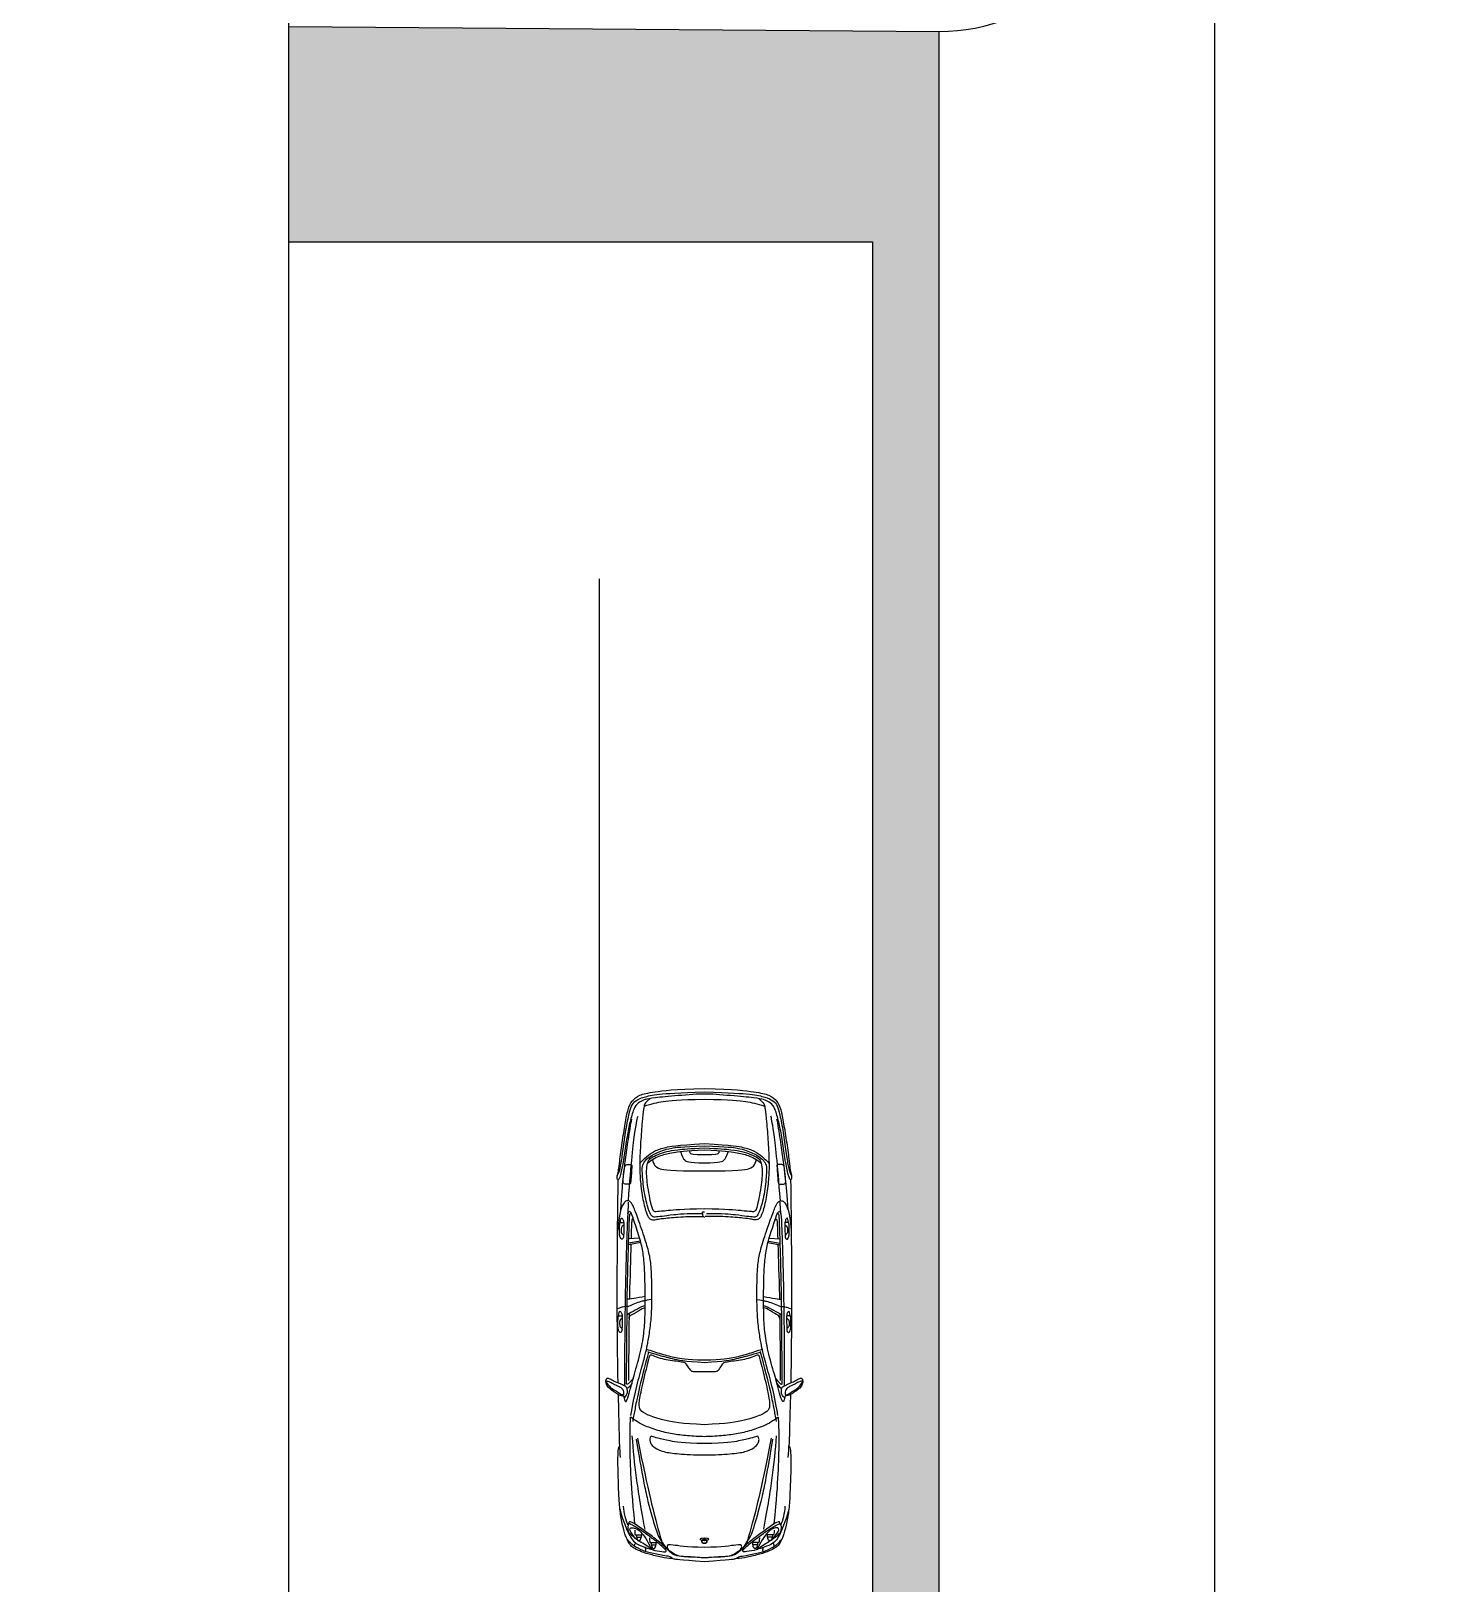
# Model space of a CAD drawing. Header units: metres. Extents: x 1203 to 2640, y 535 to 1122.
# Drawn here: x 1230.33 to 1245.88, y 569.27 to 586.51 of the extents above; entities that cross this region are included whole.
import ezdxf

# ---------------------------------------------------------------- set-up
doc = ezdxf.new("R2010")
doc.units = ezdxf.units.M
doc.layers.add('car', color=253, linetype='Continuous')
doc.layers.add('line work', color=7, linetype='Continuous')
picture_1 = doc.add_image_def('image1.png', size_in_pixel=(941, 730))

msp = doc.modelspace()

# ---------------------------------------------------------------- hatches: boundary and pattern name
at = {"layer": 'line work', "lineweight": -3, "true_color": 0x90e203}
h = msp.add_hatch(color=62, dxfattribs=at)
h.dxf.hatch_style = 1
h.paths.add_polyline_path([(1240.409, 586.503), (1233.193, 586.555), (1233.193, 586.449), (1233.193, 584.167), (1239.675, 584.167), (1239.675, 563.659), (1240.409, 563.659)])

# ---------------------------------------------------------------- linework, layer by layer
at = {"layer": 'car'}
for points in [[(1237.097, 573.077), (1236.965, 573.056)], [(1237.101, 573.063), (1236.965, 573.035)], [(1237.088, 573.111), (1236.967, 573.103)], [(1238.513, 573.063), (1238.649, 573.035)], [(1238.517, 573.077), (1238.649, 573.056)], [(1238.527, 573.111), (1238.647, 573.103)], [(1236.971, 572.273), (1236.949, 572.26)], [(1238.643, 572.273), (1238.665, 572.26)], [(1237.001, 571.497), (1236.975, 571.462), (1236.96, 571.451), (1236.947, 571.447)], [(1238.613, 571.497), (1238.639, 571.462), (1238.654, 571.451), (1238.667, 571.447)]]:
    msp.add_lwpolyline(points, dxfattribs=at)
for points, knots in [([(1236.844, 573.762), (1236.846, 573.76), (1236.848, 573.759), (1236.85, 573.759), (1236.848, 573.627), (1236.837, 572.773), (1236.841, 571.911), (1236.847, 571.589), (1236.849, 571.503), (1236.844, 571.506), (1236.821, 571.516), (1236.778, 571.54), (1236.734, 571.562), (1236.72, 571.554), (1236.711, 571.52), (1236.721, 571.48), (1236.756, 571.436), (1236.816, 571.396), (1236.838, 571.383), (1236.85, 571.377), (1236.852, 571.375), (1236.854, 571.324), (1236.859, 571.131), (1236.864, 570.921), (1236.865, 570.855), (1236.868, 570.806), (1236.852, 570.792), (1236.842, 570.672), (1236.858, 570.242), (1236.868, 570.084), (1236.899, 569.921), (1236.929, 569.807), (1236.944, 569.779), (1236.95, 569.771), (1236.955, 569.751), (1236.981, 569.705), (1237.016, 569.674), (1237.083, 569.639), (1237.183, 569.603), (1237.339, 569.568), (1237.407, 569.551), (1237.455, 569.557), (1237.459, 569.554), (1237.472, 569.548), (1237.514, 569.54), (1237.807, 569.518), (1238.1, 569.54), (1238.142, 569.548), (1238.156, 569.554), (1238.159, 569.557), (1238.207, 569.551), (1238.275, 569.568), (1238.431, 569.603), (1238.531, 569.639), (1238.598, 569.674), (1238.633, 569.705), (1238.659, 569.751), (1238.665, 569.771), (1238.67, 569.779), (1238.685, 569.807), (1238.715, 569.921), (1238.746, 570.084), (1238.756, 570.242), (1238.772, 570.672), (1238.762, 570.792), (1238.746, 570.806), (1238.749, 570.855), (1238.75, 570.921), (1238.755, 571.131), (1238.761, 571.324), (1238.762, 571.375), (1238.765, 571.377), (1238.776, 571.383), (1238.798, 571.396), (1238.858, 571.436), (1238.893, 571.48), (1238.903, 571.52), (1238.894, 571.554), (1238.88, 571.562), (1238.836, 571.54), (1238.793, 571.516), (1238.771, 571.506), (1238.765, 571.503), (1238.767, 571.589), (1238.773, 571.911), (1238.777, 572.773), (1238.766, 573.627), (1238.764, 573.759), (1238.766, 573.759), (1238.768, 573.76), (1238.77, 573.762), (1238.777, 573.779), (1238.775, 573.817), (1238.757, 573.861), (1238.751, 573.948), (1238.722, 574.168), (1238.685, 574.389), (1238.658, 574.547), (1238.614, 574.636), (1238.535, 574.702), (1238.388, 574.731), (1238.148, 574.764), (1237.807, 574.77), (1237.466, 574.764), (1237.226, 574.731), (1237.079, 574.702), (1237, 574.636), (1236.957, 574.547), (1236.93, 574.389), (1236.893, 574.168), (1236.863, 573.948), (1236.857, 573.861), (1236.84, 573.817), (1236.837, 573.779), (1236.844, 573.762)], [9.811373, 9.811373, 9.811373, 9.811373, 10.30411, 10.30411, 10.30411, 11.197316, 12.197316, 12.644155, 12.644155, 12.644155, 12.969408, 13.969408, 14.969408, 15.969408, 16.969408, 17.969408, 18.969408, 19.969408, 20.969408, 21.294549, 21.294549, 21.294549, 21.606904, 22.606904, 23.220672, 23.220672, 23.220672, 24.159635, 25.159635, 26.159635, 27.159635, 28.159635, 28.738873, 28.738873, 28.738873, 29.738873, 30.738873, 31.738873, 32.738873, 33.738873, 34.738873, 34.738873, 34.738873, 35.285563, 36.285563, 36.285563, 36.285563, 37.285563, 37.832254, 37.832254, 37.832254, 38.832254, 39.832254, 40.832254, 41.832254, 42.832254, 43.832254, 43.832254, 43.832254, 44.411492, 45.411492, 46.411492, 47.411492, 48.411492, 49.350455, 49.350455, 49.350455, 49.964223, 50.964223, 51.276578, 51.276578, 51.276578, 51.601719, 52.601719, 53.601719, 54.601719, 55.601719, 56.601719, 57.601719, 58.601719, 59.601719, 59.926972, 59.926972, 59.926972, 60.373811, 61.373811, 62.267016, 62.267016, 62.267016, 62.759754, 62.759754, 62.759754, 63.571127, 64.571127, 65.571127, 66.571127, 67.571127, 68.571127, 69.571127, 70.571127, 71.571127, 72.571127, 72.571127, 72.571127, 73.571127, 74.571127, 75.571127, 76.571127, 77.571127, 78.571127, 79.571127, 80.571127, 81.571127, 82.382499, 82.382499, 82.382499, 82.382499]), ([(1236.84, 573.806), (1236.86, 573.842), (1236.877, 573.9), (1236.902, 574.061), (1236.929, 574.287), (1236.972, 574.494), (1236.994, 574.582), (1237.04, 574.638), (1237.128, 574.677), (1237.27, 574.708), (1237.516, 574.725), (1237.807, 574.734), (1238.098, 574.725), (1238.344, 574.708), (1238.486, 574.677), (1238.575, 574.638), (1238.62, 574.582), (1238.642, 574.494), (1238.685, 574.287), (1238.712, 574.061), (1238.738, 573.9), (1238.754, 573.842), (1238.774, 573.806)], [0, 0, 0, 0, 1, 2, 3, 4, 5, 6, 7, 8, 9, 9, 9, 10, 11, 12, 13, 14, 15, 16, 17, 18, 18, 18, 18]), ([(1238.764, 573.759), (1238.762, 573.759), (1238.759, 573.761), (1238.757, 573.765), (1238.744, 573.793), (1238.719, 573.889), (1238.689, 574.079), (1238.659, 574.287), (1238.624, 574.443), (1238.582, 574.577), (1238.527, 574.623), (1238.469, 574.649), (1238.38, 574.667), (1238.114, 574.691), (1237.871, 574.71), (1237.807, 574.71), (1237.743, 574.71), (1237.5, 574.691), (1237.234, 574.667), (1237.145, 574.649), (1237.087, 574.623), (1237.032, 574.577), (1236.99, 574.443), (1236.955, 574.287), (1236.925, 574.079), (1236.895, 573.889), (1236.87, 573.793), (1236.857, 573.765), (1236.855, 573.761), (1236.852, 573.759), (1236.85, 573.759)], [0, 0, 0, 0, 0.507262, 0.507262, 0.507262, 1.359712, 2.359712, 3.359712, 4.359712, 5.359712, 6.359712, 7.359712, 8.359712, 9.359712, 10.359712, 10.359712, 10.359712, 11.359712, 12.359712, 13.359712, 14.359712, 15.359712, 16.359712, 17.359712, 18.359712, 19.359712, 20.212163, 20.212163, 20.212163, 20.719425, 20.719425, 20.719425, 20.719425]), ([(1237.204, 574.66), (1237.149, 574.61), (1237.142, 574.596), (1237.133, 574.554), (1237.117, 574.414), (1237.098, 574.177), (1237.087, 573.932), (1237.092, 573.768), (1237.117, 573.556), (1237.162, 573.383), (1237.19, 573.333), (1237.214, 573.317), (1237.244, 573.311), (1237.295, 573.322), (1237.356, 573.332), (1237.562, 573.35), (1237.729, 573.353), (1237.797, 573.352)], [0, 0, 0, 0, 1, 2, 3, 4, 5, 6, 7, 8, 9, 10, 11, 12, 13, 14, 14.950636, 14.950636, 14.950636, 14.950636]), ([(1237.138, 574.575), (1237.226, 574.607), (1237.344, 574.626), (1237.514, 574.648), (1237.807, 574.651), (1238.1, 574.648), (1238.27, 574.626), (1238.388, 574.607), (1238.476, 574.575)], [0, 0, 0, 0, 0.881811, 1.881811, 1.881811, 1.881811, 2.881811, 3.763623, 3.763623, 3.763623, 3.763623]), ([(1238.41, 574.66), (1238.465, 574.61), (1238.472, 574.596), (1238.481, 574.554), (1238.497, 574.414), (1238.516, 574.177), (1238.527, 573.932), (1238.522, 573.768), (1238.497, 573.556), (1238.452, 573.383), (1238.425, 573.333), (1238.4, 573.317), (1238.37, 573.311), (1238.319, 573.322), (1238.258, 573.332), (1238.052, 573.35), (1237.885, 573.353), (1237.817, 573.352)], [0, 0, 0, 0, 1, 2, 3, 4, 5, 6, 7, 8, 9, 10, 11, 12, 13, 14, 14.950636, 14.950636, 14.950636, 14.950636]), ([(1237.089, 573.939), (1237.107, 573.962), (1237.165, 574.015), (1237.247, 574.079), (1237.374, 574.12), (1237.483, 574.14), (1237.807, 574.161), (1238.132, 574.14), (1238.241, 574.12), (1238.368, 574.079), (1238.45, 574.015), (1238.507, 573.962), (1238.525, 573.939)], [0, 0, 0, 0, 1, 2, 3, 4, 4, 4, 5, 6, 7, 8, 8, 8, 8]), ([(1237.784, 573.381), (1237.598, 573.381), (1237.444, 573.368), (1237.331, 573.351), (1237.253, 573.342), (1237.223, 573.349), (1237.187, 573.418), (1237.135, 573.62), (1237.114, 573.86), (1237.118, 573.92), (1237.147, 573.972), (1237.212, 574.025), (1237.269, 574.054), (1237.339, 574.085), (1237.43, 574.108), (1237.547, 574.126), (1237.807, 574.136), (1238.067, 574.126), (1238.184, 574.108), (1238.275, 574.085), (1238.345, 574.054), (1238.402, 574.025), (1238.468, 573.972), (1238.496, 573.92), (1238.5, 573.86), (1238.479, 573.62), (1238.427, 573.418), (1238.391, 573.349), (1238.361, 573.342), (1238.283, 573.351), (1238.17, 573.368), (1238.016, 573.381), (1237.83, 573.381)], [0, 0, 0, 0, 0.960685, 1.960685, 2.960685, 3.960685, 4.960685, 5.960685, 6.960685, 7.960685, 8.960685, 9.960685, 10.960685, 11.960685, 12.960685, 13.960685, 13.960685, 13.960685, 14.960685, 15.960685, 16.960685, 17.960685, 18.960685, 19.960685, 20.960685, 21.960685, 22.960685, 23.960685, 24.960685, 25.960685, 26.960685, 27.921371, 27.921371, 27.921371, 27.921371]), ([(1237.807, 573.435), (1238.059, 573.43), (1238.234, 573.413), (1238.342, 573.403), (1238.368, 573.403), (1238.392, 573.442), (1238.445, 573.722), (1238.452, 573.892), (1238.434, 573.964), (1238.405, 574.004), (1238.323, 574.04), (1238.224, 574.075), (1238.125, 574.09), (1237.968, 574.106), (1237.807, 574.111), (1237.647, 574.106), (1237.489, 574.09), (1237.39, 574.075), (1237.291, 574.04), (1237.209, 574.004), (1237.18, 573.964), (1237.162, 573.892), (1237.169, 573.722), (1237.222, 573.442), (1237.246, 573.403), (1237.272, 573.403), (1237.38, 573.413), (1237.555, 573.43), (1237.807, 573.435)], [0, 0, 0, 0, 1, 2, 3, 4, 5, 6, 7, 8, 9, 10, 11, 12, 12, 12, 13, 14, 15, 16, 17, 18, 19, 20, 21, 22, 23, 24, 24, 24, 24]), ([(1237.175, 573.94), (1237.225, 573.987), (1237.327, 574.032), (1237.449, 574.062), (1237.589, 574.083), (1237.807, 574.089), (1238.025, 574.083), (1238.165, 574.062), (1238.287, 574.032), (1238.389, 573.987), (1238.439, 573.94)], [0, 0, 0, 0, 1, 2, 3, 3, 3, 4, 5, 6, 6, 6, 6]), ([(1237.541, 574.074), (1237.556, 574.017), (1237.588, 573.973), (1237.622, 573.948), (1237.807, 573.945), (1237.992, 573.948), (1238.026, 573.973), (1238.058, 574.017), (1238.073, 574.074)], [0, 0, 0, 0, 1, 2, 2, 2, 3, 4, 4, 4, 4]), ([(1237.64, 574.082), (1237.64, 574.063), (1237.653, 574.046), (1237.672, 574.039), (1237.807, 574.04), (1237.942, 574.039), (1237.961, 574.046), (1237.974, 574.063), (1237.974, 574.082)], [0, 0, 0, 0, 1, 2, 2, 2, 3, 4, 4, 4, 4]), ([(1237.23, 573.983), (1237.238, 573.949), (1237.253, 573.92), (1237.287, 573.88), (1237.429, 573.855), (1237.807, 573.858), (1238.185, 573.855), (1238.328, 573.88), (1238.361, 573.92), (1238.376, 573.949), (1238.384, 573.983)], [0, 0, 0, 0, 1, 2, 3, 3, 3, 4, 5, 6, 6, 6, 6]), ([(1236.874, 573.283), (1236.876, 573.298), (1236.88, 573.329), (1236.887, 573.336), (1236.898, 573.328), (1236.913, 573.298), (1236.914, 573.235), (1236.912, 573.164), (1236.909, 573.141), (1236.909, 573.14)], [0.348642, 0.348642, 0.348642, 0.348642, 1, 2, 3, 4, 5, 6, 6.040441, 6.040441, 6.040441, 6.040441]), ([(1237.023, 573.311), (1237.006, 573.327), (1236.999, 573.321), (1236.996, 573.216), (1236.993, 573.104)], [0, 0, 0, 0, 1, 1.877916, 1.877916, 1.877916, 1.877916]), ([(1238.591, 573.311), (1238.608, 573.327), (1238.615, 573.321), (1238.618, 573.216), (1238.621, 573.104)], [0, 0, 0, 0, 1, 1.877916, 1.877916, 1.877916, 1.877916]), ([(1238.74, 573.283), (1238.738, 573.298), (1238.734, 573.329), (1238.727, 573.336), (1238.716, 573.328), (1238.701, 573.298), (1238.7, 573.235), (1238.702, 573.164), (1238.705, 573.141), (1238.705, 573.14)], [0.348642, 0.348642, 0.348642, 0.348642, 1, 2, 3, 4, 5, 6, 6.040441, 6.040441, 6.040441, 6.040441]), ([(1236.991, 573.04), (1236.987, 572.893), (1236.979, 572.647), (1236.975, 572.45), (1236.974, 572.434)], [2.031077, 2.031077, 2.031077, 2.031077, 3, 3.084546, 3.084546, 3.084546, 3.084546]), ([(1238.623, 573.04), (1238.628, 572.893), (1238.635, 572.647), (1238.64, 572.45), (1238.64, 572.434)], [2.031077, 2.031077, 2.031077, 2.031077, 3, 3.084546, 3.084546, 3.084546, 3.084546]), ([(1237.149, 572.364), (1237.104, 572.346), (1237.024, 572.305), (1236.971, 572.273), (1236.969, 572.129), (1236.967, 571.926), (1236.964, 571.529)], [0, 0, 0, 0, 1, 1, 1, 1.647053, 1.647053, 1.647053, 1.647053]), ([(1238.465, 572.364), (1238.511, 572.346), (1238.59, 572.305), (1238.643, 572.273), (1238.645, 572.129), (1238.647, 571.926), (1238.65, 571.529)], [0, 0, 0, 0, 1, 1, 1, 1.647053, 1.647053, 1.647053, 1.647053]), ([(1236.856, 572.249), (1236.858, 572.264), (1236.862, 572.295), (1236.869, 572.302), (1236.88, 572.294), (1236.895, 572.265), (1236.896, 572.201), (1236.894, 572.13), (1236.891, 572.107), (1236.891, 572.106)], [0.348642, 0.348642, 0.348642, 0.348642, 1, 2, 3, 4, 5, 6, 6.040441, 6.040441, 6.040441, 6.040441]), ([(1238.758, 572.249), (1238.756, 572.264), (1238.752, 572.295), (1238.745, 572.302), (1238.734, 572.294), (1238.719, 572.265), (1238.719, 572.201), (1238.721, 572.13), (1238.723, 572.107), (1238.724, 572.106)], [0.348642, 0.348642, 0.348642, 0.348642, 1, 2, 3, 4, 5, 6, 6.040441, 6.040441, 6.040441, 6.040441]), ([(1237.807, 571.04), (1238.056, 571.051), (1238.282, 571.088), (1238.444, 571.15), (1238.526, 571.197), (1238.536, 571.27), (1238.507, 571.431), (1238.428, 571.758), (1238.41, 571.817), (1238.404, 571.816), (1238.388, 571.813), (1238.297, 571.777), (1238.212, 571.759), (1238.112, 571.747), (1238.042, 571.736), (1238.028, 571.735), (1237.999, 571.696), (1237.967, 571.648), (1237.948, 571.63), (1237.913, 571.63), (1237.807, 571.629), (1237.701, 571.63), (1237.666, 571.63), (1237.647, 571.648), (1237.615, 571.696), (1237.587, 571.735), (1237.572, 571.736), (1237.502, 571.747), (1237.402, 571.759), (1237.318, 571.777), (1237.226, 571.813), (1237.211, 571.816), (1237.204, 571.817), (1237.187, 571.758), (1237.107, 571.431), (1237.078, 571.27), (1237.088, 571.197), (1237.17, 571.15), (1237.332, 571.088), (1237.559, 571.051), (1237.807, 571.04)], [0, 0, 0, 0, 1, 2, 3, 4, 5, 6, 7, 8, 9, 10, 11, 12, 13, 14, 15, 16, 17, 18, 18, 18, 19, 20, 21, 22, 23, 24, 25, 26, 27, 28, 29, 30, 31, 32, 33, 34, 35, 36, 36, 36, 36]), ([(1237.165, 571.879), (1237.216, 571.862), (1237.342, 571.82), (1237.49, 571.783), (1237.595, 571.764), (1237.807, 571.759), (1238.019, 571.764), (1238.124, 571.783), (1238.272, 571.82), (1238.398, 571.862), (1238.449, 571.879)], [0, 0, 0, 0, 0.85838, 1.85838, 2.85838, 2.85838, 2.85838, 3.85838, 4.85838, 5.71676, 5.71676, 5.71676, 5.71676]), ([(1237.175, 571.851), (1237.206, 571.839), (1237.281, 571.818), (1237.441, 571.773), (1237.583, 571.745), (1237.807, 571.731), (1238.031, 571.745), (1238.173, 571.773), (1238.333, 571.818), (1238.408, 571.839), (1238.439, 571.851)], [0, 0, 0, 0, 1, 2, 3, 3, 3, 4, 5, 6, 6, 6, 6]), ([(1236.852, 571.375), (1236.858, 571.372), (1236.87, 571.366), (1236.877, 571.366), (1236.882, 571.365), (1236.888, 571.365), (1236.901, 571.361), (1236.912, 571.357), (1236.916, 571.342), (1236.926, 571.341), (1236.939, 571.361), (1236.955, 571.396), (1236.951, 571.444), (1236.939, 571.464), (1236.888, 571.487), (1236.86, 571.498), (1236.849, 571.503)], [18.325141, 18.325141, 18.325141, 18.325141, 19, 20, 20, 20, 21, 22, 23, 24, 25, 26, 27, 28, 29, 29.674747, 29.674747, 29.674747, 29.674747]), ([(1238.762, 571.375), (1238.757, 571.372), (1238.744, 571.366), (1238.737, 571.366), (1238.732, 571.365), (1238.726, 571.365), (1238.713, 571.361), (1238.702, 571.357), (1238.698, 571.342), (1238.689, 571.341), (1238.675, 571.361), (1238.659, 571.396), (1238.663, 571.444), (1238.675, 571.464), (1238.726, 571.487), (1238.754, 571.498), (1238.765, 571.503)], [18.325141, 18.325141, 18.325141, 18.325141, 19, 20, 20, 20, 21, 22, 23, 24, 25, 26, 27, 28, 29, 29.674747, 29.674747, 29.674747, 29.674747]), ([(1238.582, 569.94), (1238.611, 570.221), (1238.628, 570.508), (1238.641, 570.861), (1238.631, 571.117), (1238.63, 571.122), (1238.627, 571.123), (1238.616, 571.115), (1238.572, 571.085), (1238.489, 571.034), (1238.326, 570.973), (1238.16, 570.936), (1238.006, 570.916), (1237.861, 570.908), (1237.807, 570.907), (1237.753, 570.908), (1237.608, 570.916), (1237.455, 570.936), (1237.288, 570.973), (1237.125, 571.034), (1237.042, 571.085), (1236.999, 571.115), (1236.987, 571.123), (1236.984, 571.122), (1236.983, 571.117), (1236.974, 570.861), (1236.986, 570.508), (1237.004, 570.221), (1237.032, 569.94)], [0, 0, 0, 0, 1, 2, 3, 4, 5, 6, 7, 8, 9, 10, 11, 12, 12, 12, 13, 14, 15, 16, 17, 18, 19, 20, 21, 22, 23, 24, 24, 24, 24]), ([(1237.807, 570.831), (1238.051, 570.836), (1238.203, 570.861), (1238.329, 570.89), (1238.397, 570.916), (1238.403, 570.909), (1238.416, 570.89), (1238.412, 570.838), (1238.363, 570.782), (1238.267, 570.737), (1238.109, 570.716), (1237.925, 570.705), (1237.807, 570.704), (1237.689, 570.705), (1237.506, 570.716), (1237.348, 570.737), (1237.251, 570.782), (1237.202, 570.838), (1237.199, 570.89), (1237.211, 570.909), (1237.218, 570.916), (1237.285, 570.89), (1237.411, 570.861), (1237.563, 570.836), (1237.807, 570.831)], [0, 0, 0, 0, 1, 2, 3, 4, 5, 6, 7, 8, 9, 10, 10, 10, 11, 12, 13, 14, 15, 16, 17, 18, 19, 20, 20, 20, 20]), ([(1238.648, 569.937), (1238.647, 569.966), (1238.624, 569.965), (1238.569, 569.935), (1238.396, 569.809), (1238.267, 569.707), (1238.216, 569.65), (1238.174, 569.615), (1238.149, 569.597), (1238.086, 569.573), (1237.921, 569.57), (1237.807, 569.561), (1237.693, 569.57), (1237.528, 569.573), (1237.465, 569.597), (1237.44, 569.615), (1237.398, 569.65), (1237.347, 569.707), (1237.218, 569.809), (1237.045, 569.935), (1236.99, 569.965), (1236.967, 569.966), (1236.966, 569.937)], [0, 0, 0, 0, 1, 2, 3, 4, 5, 6, 7, 8, 9, 9, 9, 10, 11, 12, 13, 14, 15, 16, 17, 18, 18, 18, 18]), ([(1237.455, 569.557), (1237.452, 569.559), (1237.444, 569.566), (1237.42, 569.579), (1237.362, 569.586), (1237.195, 569.618), (1237.098, 569.65), (1236.992, 569.715), (1236.967, 569.749), (1236.953, 569.765), (1236.95, 569.771)], [1.54669, 1.54669, 1.54669, 1.54669, 2, 3, 4, 5, 6, 7, 8, 8.420762, 8.420762, 8.420762, 8.420762]), ([(1237.042, 569.776), (1236.985, 569.849), (1236.976, 569.877), (1236.988, 569.899), (1237.022, 569.897), (1237.092, 569.874), (1237.175, 569.755), (1237.223, 569.654), (1237.177, 569.693), (1237.126, 569.721), (1237.081, 569.749), (1237.076, 569.752)], [0, 0, 0, 0, 1, 2, 3, 4, 5, 5, 5, 6, 6.129685, 6.129685, 6.129685, 6.129685]), ([(1237.198, 569.785), (1237.199, 569.74), (1237.201, 569.735), (1237.204, 569.733), (1237.281, 569.733), (1237.282, 569.734), (1237.282, 569.736), (1237.282, 569.737)], [0, 0, 0, 0, 1, 2, 3, 4, 4.488989, 4.488989, 4.488989, 4.488989]), ([(1237.781, 569.756), (1237.762, 569.76), (1237.762, 569.77), (1237.762, 569.784), (1237.807, 569.784), (1237.852, 569.784), (1237.852, 569.77), (1237.852, 569.76), (1237.834, 569.756)], [0, 0, 0, 0, 0.743553, 1.743553, 1.743553, 1.743553, 2.743553, 3.487107, 3.487107, 3.487107, 3.487107]), ([(1237.83, 569.755), (1237.824, 569.754), (1237.816, 569.754), (1237.807, 569.753), (1237.798, 569.754), (1237.79, 569.754), (1237.784, 569.755)], [0, 0, 0, 0, 0.2081908, 0.2081908, 0.2081908, 0.4163816, 0.4163816, 0.4163816, 0.4163816]), ([(1238.159, 569.557), (1238.163, 569.559), (1238.17, 569.566), (1238.194, 569.579), (1238.252, 569.586), (1238.419, 569.618), (1238.516, 569.65), (1238.622, 569.715), (1238.647, 569.749), (1238.661, 569.765), (1238.665, 569.771)], [1.54669, 1.54669, 1.54669, 1.54669, 2, 3, 4, 5, 6, 7, 8, 8.420762, 8.420762, 8.420762, 8.420762]), ([(1238.417, 569.785), (1238.415, 569.74), (1238.413, 569.735), (1238.41, 569.733), (1238.333, 569.733), (1238.332, 569.734), (1238.332, 569.736), (1238.332, 569.737)], [0, 0, 0, 0, 1, 2, 3, 4, 4.488989, 4.488989, 4.488989, 4.488989]), ([(1238.572, 569.776), (1238.629, 569.849), (1238.638, 569.877), (1238.626, 569.899), (1238.592, 569.897), (1238.523, 569.874), (1238.439, 569.755), (1238.391, 569.654), (1238.437, 569.693), (1238.488, 569.721), (1238.533, 569.749), (1238.538, 569.752)], [0, 0, 0, 0, 1, 2, 3, 4, 5, 5, 5, 6, 6.129685, 6.129685, 6.129685, 6.129685]), ([(1237.807, 569.677), (1238.011, 569.682), (1238.197, 569.713), (1238.221, 569.707), (1238.226, 569.664), (1238.171, 569.626), (1238.097, 569.582), (1238.041, 569.582), (1237.868, 569.571), (1237.807, 569.566), (1237.747, 569.571), (1237.574, 569.582), (1237.517, 569.582), (1237.443, 569.626), (1237.388, 569.664), (1237.393, 569.707), (1237.417, 569.713), (1237.604, 569.682), (1237.807, 569.677)], [0, 0, 0, 0, 1, 2, 3, 4, 5, 6, 7, 7, 7, 8, 9, 10, 11, 12, 13, 14, 14, 14, 14])]:
    msp.add_open_spline(points, degree=3, knots=knots, dxfattribs=at)
for points, degree in [([(1236.878, 573.424), (1236.888, 573.591), (1236.907, 573.785), (1236.931, 573.982), (1236.961, 574.192), (1236.99, 574.38), (1237.001, 574.431)], 3), ([(1236.964, 573.524), (1236.98, 573.746), (1237.006, 574.05), (1237.038, 574.306), (1237.059, 574.422), (1237.066, 574.454), (1237.072, 574.464)], 3), ([(1238.651, 573.524), (1238.634, 573.746), (1238.608, 574.05), (1238.576, 574.306), (1238.555, 574.422), (1238.549, 574.454), (1238.543, 574.464)], 3), ([(1238.736, 573.424), (1238.727, 573.591), (1238.707, 573.785), (1238.683, 573.982), (1238.653, 574.192), (1238.624, 574.38), (1238.613, 574.431)], 3), ([(1236.906, 573.765), (1236.904, 573.739), (1236.905, 573.727), (1236.91, 573.716), (1236.922, 573.71), (1236.956, 573.708), (1236.973, 573.708), (1236.982, 573.711), (1236.989, 573.727), (1236.992, 573.769), (1237, 573.885), (1237.003, 573.916), (1237.003, 573.918), (1237, 573.925), (1236.977, 573.929), (1236.944, 573.927), (1236.929, 573.923), (1236.916, 573.886), (1236.908, 573.792), (1236.906, 573.765)], 3), ([(1238.708, 573.765), (1238.71, 573.739), (1238.709, 573.727), (1238.704, 573.716), (1238.693, 573.71), (1238.658, 573.708), (1238.641, 573.708), (1238.632, 573.711), (1238.625, 573.727), (1238.622, 573.769), (1238.614, 573.885), (1238.612, 573.916), (1238.612, 573.918), (1238.614, 573.925), (1238.637, 573.929), (1238.67, 573.927), (1238.685, 573.923), (1238.698, 573.886), (1238.706, 573.792), (1238.708, 573.765)], 3), ([(1236.991, 571.143), (1237.016, 571.291), (1237.055, 571.472), (1237.126, 571.722), (1237.16, 571.858), (1237.176, 571.929), (1237.204, 572.088), (1237.222, 572.275), (1237.225, 572.472), (1237.222, 572.764), (1237.203, 572.912), (1237.163, 573.056), (1237.075, 573.317), (1237.02, 573.462), (1236.991, 573.514), (1236.959, 573.528), (1236.931, 573.522), (1236.912, 573.5), (1236.872, 573.43), (1236.857, 573.313), (1236.843, 573.198)], 3), ([(1238.623, 571.143), (1238.598, 571.291), (1238.56, 571.472), (1238.488, 571.722), (1238.454, 571.858), (1238.438, 571.929), (1238.41, 572.088), (1238.393, 572.275), (1238.389, 572.472), (1238.393, 572.764), (1238.412, 572.912), (1238.452, 573.056), (1238.539, 573.317), (1238.595, 573.462), (1238.623, 573.514), (1238.655, 573.528), (1238.684, 573.522), (1238.703, 573.5), (1238.742, 573.43), (1238.757, 573.313), (1238.771, 573.198)], 3), ([(1236.913, 571.351), (1236.918, 571.318), (1236.928, 571.296), (1236.937, 571.296), (1236.947, 571.306), (1236.98, 571.414), (1237.014, 571.551), (1237.099, 571.83), (1237.138, 572.06), (1237.15, 572.224), (1237.15, 572.635), (1237.14, 572.824), (1237.123, 572.988), (1237.083, 573.132), (1237.005, 573.367), (1236.989, 573.406), (1236.969, 573.406), (1236.96, 573.393), (1236.954, 573.365), (1236.939, 572.991), (1236.925, 572.348), (1236.921, 571.973), (1236.921, 571.471)], 3), ([(1237.016, 571.553), (1236.985, 571.511), (1236.957, 571.49), (1236.945, 571.49), (1236.942, 571.495), (1236.942, 571.531), (1236.949, 572.248), (1236.95, 572.506), (1236.964, 573.013), (1236.974, 573.314), (1236.979, 573.388), (1236.987, 573.385), (1237.001, 573.373)], 3), ([(1236.958, 573.381), (1236.965, 573.467), (1236.965, 573.51)], 2), ([(1237.807, 573.397), (1237.787, 573.397), (1237.784, 573.397), (1237.784, 573.397), (1237.784, 573.36), (1237.793, 573.357), (1237.802, 573.345), (1237.807, 573.345)], 3), ([(1238.701, 571.351), (1238.696, 571.318), (1238.687, 571.296), (1238.677, 571.296), (1238.667, 571.306), (1238.634, 571.414), (1238.6, 571.551), (1238.515, 571.83), (1238.476, 572.06), (1238.464, 572.224), (1238.464, 572.635), (1238.474, 572.824), (1238.492, 572.988), (1238.531, 573.132), (1238.609, 573.367), (1238.625, 573.406), (1238.645, 573.406), (1238.654, 573.393), (1238.66, 573.365), (1238.675, 572.991), (1238.689, 572.348), (1238.693, 571.973), (1238.693, 571.471)], 3), ([(1238.598, 571.553), (1238.63, 571.511), (1238.658, 571.49), (1238.669, 571.49), (1238.672, 571.495), (1238.672, 571.531), (1238.665, 572.248), (1238.664, 572.506), (1238.651, 573.013), (1238.64, 573.314), (1238.635, 573.388), (1238.627, 573.385), (1238.613, 573.373)], 3), ([(1238.656, 573.381), (1238.649, 573.467), (1238.649, 573.51)], 2), ([(1236.9, 573.283), (1236.893, 573.284), (1236.868, 573.285), (1236.869, 573.276), (1236.865, 573.24), (1236.864, 573.151), (1236.871, 573.121), (1236.884, 573.097), (1236.893, 573.096), (1236.906, 573.108), (1236.912, 573.132), (1236.909, 573.142), (1236.893, 573.157), (1236.883, 573.17), (1236.883, 573.215), (1236.89, 573.245), (1236.913, 573.256), (1236.913, 573.265), (1236.912, 573.281), (1236.909, 573.283), (1236.907, 573.283), (1236.9, 573.283)], 3), ([(1238.714, 573.283), (1238.721, 573.284), (1238.746, 573.285), (1238.745, 573.276), (1238.749, 573.24), (1238.75, 573.151), (1238.743, 573.121), (1238.73, 573.097), (1238.721, 573.096), (1238.708, 573.108), (1238.702, 573.132), (1238.705, 573.142), (1238.721, 573.157), (1238.731, 573.17), (1238.731, 573.215), (1238.724, 573.245), (1238.701, 573.256), (1238.701, 573.265), (1238.702, 573.281), (1238.705, 573.283), (1238.707, 573.283), (1238.714, 573.283)], 3), ([(1237.224, 572.43), (1237.172, 572.427), (1237.15, 572.414), (1237.124, 572.414), (1237.052, 572.39), (1236.973, 572.354), (1236.95, 572.35), (1236.95, 572.351), (1236.926, 572.351), (1236.899, 572.348), (1236.879, 572.339), (1236.84, 572.326)], 3), ([(1237.15, 572.462), (1237.054, 572.447), (1236.974, 572.431), (1236.95, 572.433)], 3), ([(1236.971, 572.22), (1236.971, 572.245), (1236.991, 572.253), (1237.109, 572.327), (1237.143, 572.34), (1237.149, 572.339)], 3), ([(1238.39, 572.43), (1238.442, 572.427), (1238.465, 572.414), (1238.49, 572.414), (1238.562, 572.39), (1238.642, 572.354), (1238.665, 572.35), (1238.665, 572.351), (1238.688, 572.351), (1238.715, 572.348), (1238.735, 572.339), (1238.774, 572.326)], 3), ([(1238.465, 572.462), (1238.56, 572.447), (1238.64, 572.431), (1238.664, 572.433)], 3), ([(1238.644, 572.22), (1238.643, 572.245), (1238.623, 572.253), (1238.506, 572.327), (1238.471, 572.34), (1238.465, 572.339)], 3), ([(1236.882, 572.25), (1236.875, 572.25), (1236.85, 572.251), (1236.851, 572.242), (1236.847, 572.207), (1236.846, 572.117), (1236.853, 572.087), (1236.866, 572.063), (1236.875, 572.062), (1236.888, 572.074), (1236.894, 572.098), (1236.891, 572.109), (1236.874, 572.124), (1236.865, 572.136), (1236.865, 572.181), (1236.872, 572.212), (1236.895, 572.222), (1236.895, 572.231), (1236.894, 572.247), (1236.891, 572.249), (1236.889, 572.249), (1236.882, 572.25)], 3), ([(1238.732, 572.25), (1238.739, 572.25), (1238.764, 572.251), (1238.764, 572.242), (1238.767, 572.207), (1238.769, 572.117), (1238.761, 572.087), (1238.748, 572.063), (1238.739, 572.062), (1238.726, 572.074), (1238.72, 572.098), (1238.723, 572.109), (1238.74, 572.124), (1238.749, 572.136), (1238.749, 572.181), (1238.742, 572.212), (1238.719, 572.222), (1238.719, 572.231), (1238.72, 572.247), (1238.723, 572.249), (1238.725, 572.249), (1238.732, 572.25)], 3), ([(1237.188, 571.846), (1237.142, 571.681), (1237.063, 571.364), (1237.037, 571.213), (1237.019, 571.132), (1237.011, 571.076)], 3), ([(1238.427, 571.846), (1238.472, 571.681), (1238.551, 571.364), (1238.577, 571.213), (1238.595, 571.132), (1238.603, 571.076)], 3), ([(1236.865, 571.386), (1236.873, 571.381), (1236.885, 571.372), (1236.899, 571.37), (1236.91, 571.371), (1236.91, 571.386), (1236.909, 571.42), (1236.892, 571.445), (1236.866, 571.461), (1236.808, 571.487), (1236.758, 571.516), (1236.732, 571.524), (1236.714, 571.525), (1236.725, 571.501), (1236.768, 571.445), (1236.84, 571.403), (1236.858, 571.391), (1236.865, 571.386)], 3), ([(1238.749, 571.386), (1238.742, 571.381), (1238.729, 571.372), (1238.715, 571.37), (1238.704, 571.371), (1238.704, 571.386), (1238.705, 571.42), (1238.722, 571.445), (1238.748, 571.461), (1238.806, 571.487), (1238.857, 571.516), (1238.882, 571.524), (1238.9, 571.525), (1238.889, 571.501), (1238.846, 571.445), (1238.774, 571.403), (1238.757, 571.391), (1238.749, 571.386)], 3), ([(1236.877, 570.677), (1236.872, 570.736), (1236.87, 570.776), (1236.868, 570.806)], 3), ([(1237.148, 569.88), (1237.1, 570.133), (1237.05, 570.457), (1237.016, 570.757), (1237.007, 570.916)], 3), ([(1237.05, 570.879), (1237.113, 570.494), (1237.171, 570.214), (1237.254, 569.908), (1237.305, 569.766), (1237.387, 569.664)], 3), ([(1237.066, 570.889), (1237.18, 570.295), (1237.327, 569.757), (1237.333, 569.744), (1237.377, 569.674), (1237.403, 569.648)], 3), ([(1238.548, 570.889), (1238.434, 570.295), (1238.288, 569.757), (1238.281, 569.744), (1238.238, 569.674), (1238.212, 569.648)], 3), ([(1238.564, 570.879), (1238.501, 570.494), (1238.443, 570.214), (1238.36, 569.908), (1238.309, 569.766), (1238.227, 569.664)], 3), ([(1238.466, 569.88), (1238.514, 570.133), (1238.565, 570.457), (1238.598, 570.757), (1238.608, 570.916)], 3), ([(1238.737, 570.677), (1238.742, 570.736), (1238.745, 570.776), (1238.746, 570.806)], 3), ([(1236.869, 570.107), (1236.889, 570.02), (1236.93, 569.904), (1236.975, 569.816)], 3), ([(1236.96, 569.928), (1236.933, 569.977), (1236.913, 570.06), (1236.909, 570.135)], 3), ([(1238.745, 570.107), (1238.725, 570.02), (1238.684, 569.904), (1238.639, 569.816)], 3), ([(1238.654, 569.928), (1238.681, 569.977), (1238.701, 570.06), (1238.705, 570.135)], 3), ([(1237.321, 569.704), (1237.34, 569.687), (1237.382, 569.649), (1237.385, 569.634), (1237.369, 569.626), (1237.257, 569.642), (1237.14, 569.681), (1237.043, 569.721), (1236.994, 569.776), (1236.959, 569.848), (1236.954, 569.911), (1236.963, 569.944), (1236.988, 569.939), (1237.14, 569.846), (1237.265, 569.752), (1237.302, 569.722), (1237.321, 569.704)], 3), ([(1238.293, 569.704), (1238.274, 569.687), (1238.232, 569.649), (1238.229, 569.634), (1238.245, 569.626), (1238.357, 569.642), (1238.475, 569.681), (1238.571, 569.721), (1238.62, 569.776), (1238.655, 569.848), (1238.66, 569.911), (1238.651, 569.944), (1238.626, 569.939), (1238.475, 569.846), (1238.349, 569.752), (1238.313, 569.722), (1238.293, 569.704)], 3), ([(1237.066, 569.76), (1237.035, 569.78), (1237.006, 569.804), (1236.966, 569.841)], 3), ([(1237.033, 569.87), (1237.034, 569.825), (1237.037, 569.82), (1237.04, 569.818), (1237.117, 569.818), (1237.118, 569.819), (1237.118, 569.822), (1237.118, 569.829)], 3), ([(1237.052, 569.819), (1237.052, 569.792), (1237.052, 569.791), (1237.055, 569.791), (1237.107, 569.791), (1237.107, 569.792), (1237.107, 569.794), (1237.107, 569.819)], 3), ([(1237.216, 569.734), (1237.216, 569.707), (1237.216, 569.706), (1237.219, 569.706), (1237.271, 569.706), (1237.271, 569.707), (1237.271, 569.709), (1237.271, 569.734)], 3), ([(1238.398, 569.734), (1238.398, 569.707), (1238.398, 569.706), (1238.395, 569.706), (1238.343, 569.706), (1238.343, 569.707), (1238.343, 569.709), (1238.343, 569.734)], 3), ([(1238.581, 569.87), (1238.58, 569.825), (1238.577, 569.82), (1238.574, 569.818), (1238.497, 569.818), (1238.496, 569.819), (1238.496, 569.822), (1238.496, 569.829)], 3), ([(1238.563, 569.819), (1238.563, 569.792), (1238.563, 569.791), (1238.559, 569.791), (1238.507, 569.791), (1238.507, 569.792), (1238.507, 569.794), (1238.507, 569.819)], 3), ([(1238.549, 569.76), (1238.579, 569.78), (1238.609, 569.804), (1238.649, 569.841)], 3), ([(1237.031, 569.693), (1237.03, 569.714), (1237.048, 569.726)], 2), ([(1237.154, 569.632), (1237.161, 569.652), (1237.151, 569.678)], 2), ([(1238.46, 569.632), (1238.453, 569.652), (1238.463, 569.678)], 2), ([(1238.583, 569.693), (1238.584, 569.714), (1238.567, 569.726)], 2)]:
    msp.add_open_spline(points, degree=degree, dxfattribs=at)
for points, weights, degree, knots in [([(1237.057, 569.791), (1237.057, 569.789), (1237.057, 569.788), (1237.057, 569.752), (1237.08, 569.752), (1237.103, 569.752), (1237.103, 569.788), (1237.103, 569.79), (1237.103, 569.791)], [0.968716142756, 0.983419454614, 1, 0.707106781187, 1, 0.707106781187, 1, 0.980744224201, 0.964020326081], 2, [39.656333, 39.656333, 39.656333, 42.035969, 42.035969, 84.071938, 84.071938, 126.107907, 126.107907, 128.871492, 128.871492, 128.871492]), ([(1237.807, 569.766), (1237.812, 569.766), (1237.816, 569.765), (1237.846, 569.759), (1237.837, 569.739), (1237.83, 569.724), (1237.807, 569.724), (1237.784, 569.724), (1237.777, 569.739), (1237.768, 569.759), (1237.798, 569.765), (1237.802, 569.766), (1237.807, 569.766)], [0.90531578604, 0.940619040008, 1, 0.707106781187, 1, 0.766487741179, 0.90531578604, 0.766487741179, 1, 0.707106781187, 1, 0.940619040008, 0.90531578604], 2, [0, 0, 0, 9.524202, 9.524202, 56.50179, 56.50179, 93.955176, 93.955176, 131.408561, 131.408561, 178.386149, 178.386149, 187.910351, 187.910351, 187.910351]), ([(1237.798, 569.762), (1237.801, 569.762), (1237.804, 569.763), (1237.807, 569.763), (1237.81, 569.763), (1237.813, 569.762), (1237.816, 569.762), (1237.818, 569.761), (1237.82, 569.761), (1237.825, 569.759), (1237.829, 569.757), (1237.832, 569.753), (1237.834, 569.75), (1237.835, 569.746), (1237.835, 569.742), (1237.834, 569.739), (1237.832, 569.736), (1237.829, 569.734), (1237.826, 569.732), (1237.822, 569.73), (1237.815, 569.728), (1237.81, 569.727), (1237.807, 569.727), (1237.804, 569.727), (1237.799, 569.728), (1237.792, 569.73), (1237.788, 569.732), (1237.785, 569.734), (1237.782, 569.736), (1237.78, 569.739), (1237.779, 569.742), (1237.779, 569.746), (1237.78, 569.75), (1237.782, 569.753), (1237.786, 569.757), (1237.789, 569.759), (1237.794, 569.761), (1237.797, 569.761), (1237.798, 569.762)], [1, 0.960412693338, 0.928851288685, 0.90531578604, 0.928851288685, 0.960412693338, 1, 1, 1, 1, 1, 1, 1, 1, 1, 1, 1, 1, 1, 1, 1, 1, 1, 1, 1, 1, 1, 1, 1, 1, 1, 1, 1, 1, 1, 1, 1, 1, 1], 3, [0, 0, 0, 0, 9.524202, 9.524202, 9.524202, 19.048405, 19.048405, 19.048405, 24.35006, 27.365191, 32.669757, 37.262274, 41.314235, 44.881887, 48.181387, 51.230319, 54.302145, 57.782237, 61.734777, 66.102947, 70.779466, 80.445116, 80.445116, 80.445116, 90.110766, 94.787285, 99.155455, 103.107995, 106.588087, 109.659913, 112.708845, 116.008345, 119.575997, 123.627958, 128.220475, 133.525041, 136.540172, 141.841827, 141.841827, 141.841827, 141.841827]), ([(1238.558, 569.791), (1238.558, 569.789), (1238.558, 569.788), (1238.558, 569.752), (1238.534, 569.752), (1238.511, 569.752), (1238.511, 569.788), (1238.511, 569.79), (1238.511, 569.791)], [0.968716142756, 0.983419454614, 1, 0.707106781187, 1, 0.707106781187, 1, 0.980744224201, 0.964020326081], 2, [39.656333, 39.656333, 39.656333, 42.035969, 42.035969, 84.071938, 84.071938, 126.107907, 126.107907, 128.871492, 128.871492, 128.871492]), ([(1237.221, 569.706), (1237.221, 569.704), (1237.221, 569.703), (1237.221, 569.667), (1237.244, 569.667), (1237.267, 569.667), (1237.267, 569.703), (1237.267, 569.704), (1237.267, 569.706)], [0.968716142756, 0.983419454614, 1, 0.707106781187, 1, 0.707106781187, 1, 0.980744224201, 0.964020326081], 2, [39.656333, 39.656333, 39.656333, 42.035969, 42.035969, 84.071938, 84.071938, 126.107907, 126.107907, 128.871492, 128.871492, 128.871492]), ([(1238.393, 569.706), (1238.393, 569.704), (1238.393, 569.703), (1238.393, 569.667), (1238.37, 569.667), (1238.347, 569.667), (1238.347, 569.703), (1238.347, 569.704), (1238.347, 569.706)], [0.968716142756, 0.983419454614, 1, 0.707106781187, 1, 0.707106781187, 1, 0.980744224201, 0.964020326081], 2, [39.656333, 39.656333, 39.656333, 42.035969, 42.035969, 84.071938, 84.071938, 126.107907, 126.107907, 128.871492, 128.871492, 128.871492])]:
    msp.add_rational_spline(points, weights, degree=degree, knots=knots, dxfattribs=at)
at = {"layer": 'line work', "lineweight": -3}
for p, q in [((1243.471, 588.715), (1243.471, 563.799)), ((1240.409, 586.503), (1240.409, 563.659)), ((1236.639, 580.429), (1236.639, 563.258))]:
    msp.add_line(p, q, dxfattribs=at)
for points in [[(1233.193, 555.983), (1233.193, 586.449), (1233.193, 635.248)], [(1233.193, 584.167), (1239.675, 584.167), (1239.675, 563.659)]]:
    msp.add_lwpolyline(points, dxfattribs=at)
msp.add_lwpolyline([(1233.193, 586.555), (1240.416, 586.503, 0.200788), (1241.844, 587.089), (1245.335, 590.579), (1248.861, 594.105), (1253.802, 599.046, 0.300551), (1254.243, 601.207), (1248.014, 616.692)], format="xyb", dxfattribs=at)

# ---------------------------------------------------------------- pictures from other files: only their frames are drawn
image = msp.add_image(picture_1, insert=(1202.937, 535.439), size_in_units=(167.273, 129.765))
image.dxf.flags = 6

doc.saveas('drawing.dxf')
